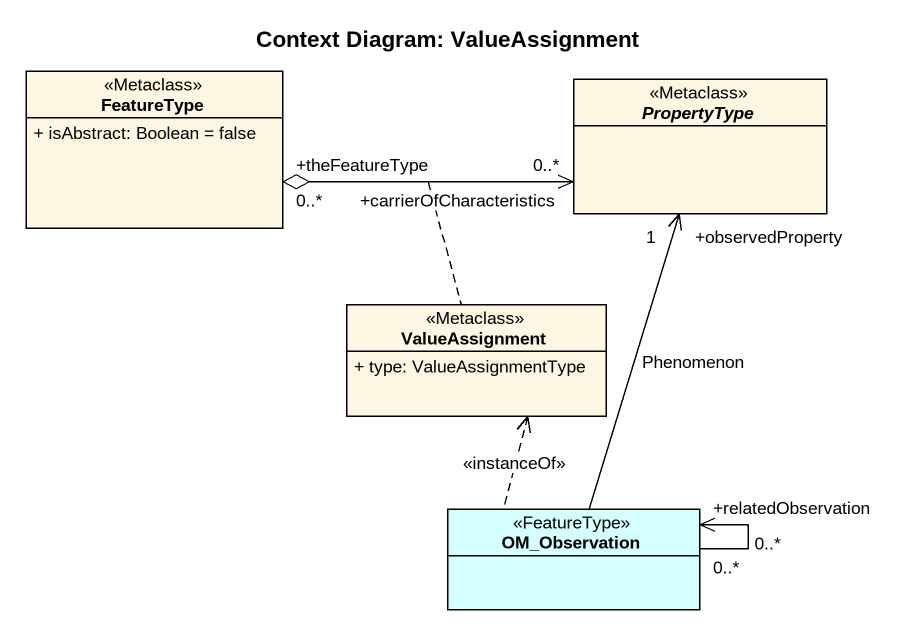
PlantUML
@startuml
title Context Diagram: ValueAssignment
hide circle
hide empty members
skinparam classAttributeIconSize 0
class FeatureType <<Metaclass>> {
  + isAbstract: Boolean = false
}
abstract class PropertyType <<Metaclass>>
class ValueAssignment <<Metaclass>> {
  + type: ValueAssignmentType
}
class OM_Observation <<FeatureType>> #D5FFFF
FeatureType "+theFeatureType\n0..*" o-right-> "+carrierOfCharacteristics\n0..*" PropertyType
(FeatureType, PropertyType) .. ValueAssignment
ValueAssignment <.. OM_Observation : <<instanceOf>>
OM_Observation -up-> "+observedProperty\n1" PropertyType : Phenomenon
OM_Observation "0..*" --> "+relatedObservation\n0..*" OM_Observation
@enduml
